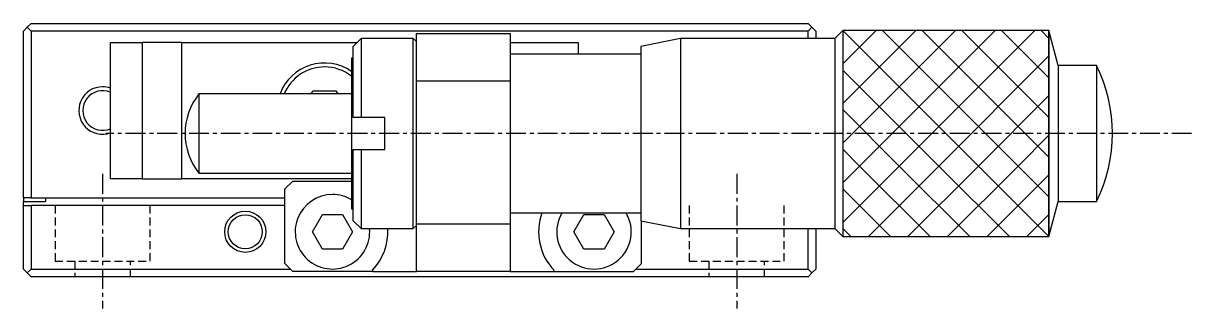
# Model space of a CAD drawing. Extents: x 10 to 350, y 10 to 236.
# Drawn here: x 137.7 to 211.4, y 58 to 76 of the extents above; entities that cross this region are included whole.
import ezdxf

# ---------------------------------------------------------------- set-up
doc = ezdxf.new("R2010")
doc.units = 0
doc.linetypes.add('CENTER', pattern=[2, 1.25, -0.25, 0.25, -0.25])
doc.linetypes.add('DASHED', pattern=[0.75, 0.5, -0.25])
doc.layers.get('0').update_dxf_attribs({"linetype": 'CONTINUOUS'})
doc.layers.add('CENTER', color=1, linetype='CENTER')

msp = doc.modelspace()

# ---------------------------------------------------------------- linework, layer by layer
at = {"color": 7, "linetype": 'CONTINUOUS'}
for p, q in [((138.244926, 76), (137.994926, 75.75)), ((138.244926, 76), (187.244926, 76)), ((187.494926, 75.75), (187.244926, 76)), ((137.744926, 75.5), (137.994926, 75.75)), ((137.744926, 65), (137.744926, 75.5)), ((137.994926, 75.75), (138.244926, 75.5)), ((138.244926, 75.5), (138.244926, 65)), ((187.244926, 75.5), (138.244926, 75.5)), ((162.544926, 75.35), (168.444926, 75.35)), ((162.544926, 72.35), (162.544926, 75.35)), ((168.444926, 75.35), (168.444926, 72.35)), ((187.244926, 75.5), (187.494926, 75.75)), ((187.244926, 75.049996), (187.244926, 75.5)), ((187.494926, 75.75), (187.744926, 75.5)), ((187.744926, 75.5), (187.744926, 75.049996)), ((189.444932, 75.549999), (188.94493, 75.049996)), ((189.444932, 75.549999), (189.444932, 62.550001)), ((202.444933, 75.549999), (189.444932, 75.549999)), ((202.444933, 75.549999), (189.444932, 75.549999)), ((189.444932, 75.549999), (189.444932, 62.550001)), ((202.444933, 75.549999), (202.444933, 62.550001)), ((203.034421, 73.35), (202.444933, 75.549999)), ((202.444933, 62.550001), (202.444933, 75.549999)), ((143.244926, 66.2), (143.244926, 74.8)), ((143.244926, 74.8), (145.244926, 74.8)), ((145.244926, 74.8), (145.244926, 66.2)), ((147.744926, 74.8), (145.244926, 74.8)), ((147.744926, 66.2), (147.744926, 74.8)), ((147.744926, 74.8), (158.794926, 74.8)), ((159.044926, 75.05), (158.544926, 74.55)), ((158.544926, 70.05), (158.544926, 74.55)), ((159.044926, 75.05), (159.044926, 70.05)), ((162.344926, 75.05), (159.044926, 75.05)), ((162.344926, 69.05), (162.344926, 75.05)), ((162.544926, 74.85), (162.344926, 75.05)), ((168.444926, 74.8), (172.744926, 74.8)), ((172.744926, 74.8), (172.744926, 74.05)), ((179.194925, 75.049996), (176.694926, 74.549997)), ((176.694926, 74.549997), (176.694926, 63.550003)), ((179.194925, 75.049996), (179.194925, 63.050004)), ((188.94493, 75.049996), (179.194925, 75.049996)), ((188.94493, 75.049996), (188.94493, 63.050004)), ((158.444926, 73.8), (158.444926, 64.3)), ((158.544907, 73.8), (158.444926, 73.8)), ((176.694926, 74.05), (168.444926, 74.05)), ((203.034421, 73.35), (203.034421, 64.75)), ((205.444932, 73.35), (203.034421, 73.35)), ((205.444932, 73.35), (205.444932, 64.75)), ((168.444926, 72.35), (162.544926, 72.35)), ((162.544926, 63.35), (162.544926, 72.35)), ((168.444926, 72.35), (168.444926, 63.35)), ((148.822435, 71.549996), (148.822435, 66.550004)), ((158.444926, 71.549996), (148.822435, 71.549996)), ((155.907766, 71.549996), (156.023238, 71.75)), ((156.023238, 71.75), (157.466614, 71.75)), ((157.466614, 71.75), (157.582086, 71.549996)), ((159.044926, 70.05), (158.544926, 70.05)), ((160.544926, 70.05), (159.044926, 70.05)), ((160.544926, 68.05), (160.544926, 70.05)), ((162.344926, 63.05), (162.344926, 69.05)), ((158.544926, 63.55), (158.544926, 68.05)), ((158.544926, 68.05), (159.044926, 68.05)), ((159.044926, 68.05), (159.044926, 63.05)), ((159.044926, 68.05), (160.544926, 68.05)), ((148.822435, 66.550004), (158.444926, 66.550004)), ((145.244926, 66.2), (143.244926, 66.2)), ((145.244926, 66.2), (147.744926, 66.2)), ((158.444926, 66.2), (147.744926, 66.2)), ((154.744926, 66.05), (154.244926, 65.55)), ((154.744926, 66.05), (158.444926, 66.05)), ((138.244926, 65), (137.744926, 65)), ((137.744926, 65), (137.744926, 64.75)), ((138.244926, 65), (154.244926, 65)), ((139.144926, 65), (139.144926, 64.75)), ((154.244926, 60.85), (154.244926, 65.55)), ((137.744926, 64.75), (139.144926, 64.75)), ((137.744926, 64.5), (137.744926, 64.75)), ((137.744926, 60.5), (137.744926, 64.5)), ((137.744926, 64.5), (138.244926, 64.5)), ((138.244926, 64.5), (138.244926, 60.5)), ((154.244926, 64.5), (138.244926, 64.5)), ((158.444926, 64.3), (158.544907, 64.3)), ((202.444933, 62.550001), (203.034421, 64.75)), ((203.034421, 64.75), (205.444932, 64.75)), ((155.974755, 62.85), (156.609841, 63.95)), ((156.609841, 63.95), (157.880011, 63.95)), ((157.880011, 63.95), (158.515097, 62.85)), ((158.544926, 63.55), (159.044926, 63.05)), ((168.444926, 64.05), (176.694926, 64.05)), ((172.474755, 62.85), (173.109841, 63.95)), ((173.109841, 63.95), (174.380011, 63.95)), ((174.380011, 63.95), (175.015097, 62.85)), ((176.694926, 63.550003), (179.194925, 63.050004)), ((176.744926, 60.85), (176.744926, 63.540003)), ((156.609841, 61.75), (155.974755, 62.85)), ((158.515097, 62.85), (157.880011, 61.75)), ((159.044926, 63.05), (162.344926, 63.05)), ((162.344926, 63.05), (162.544926, 63.25)), ((162.544926, 63.35), (168.444926, 63.35)), ((162.544926, 60.35), (162.544926, 63.35)), ((168.444926, 63.35), (168.444926, 60.35)), ((173.109841, 61.75), (172.474755, 62.85)), ((175.015097, 62.85), (174.380011, 61.75)), ((179.194925, 63.050004), (188.94493, 63.050004)), ((187.244926, 60.5), (187.244926, 63.050004)), ((187.744926, 63.050004), (187.744926, 60.5)), ((188.94493, 63.050004), (189.444932, 62.550001)), ((189.444932, 62.550001), (202.444933, 62.550001)), ((189.444932, 62.550001), (202.444933, 62.550001)), ((157.880011, 61.75), (156.609841, 61.75)), ((174.380011, 61.75), (173.109841, 61.75)), ((137.994926, 60.25), (137.744926, 60.5)), ((138.244926, 60.5), (137.994926, 60.25)), ((138.244926, 60.5), (154.594926, 60.5)), ((154.244926, 60.85), (154.744926, 60.35)), ((176.244926, 60.35), (176.744926, 60.85)), ((176.394926, 60.5), (187.244926, 60.5)), ((187.494926, 60.25), (187.244926, 60.5)), ((187.744926, 60.5), (187.494926, 60.25)), ((138.244926, 60), (137.994926, 60.25)), ((187.244926, 60), (138.244926, 60)), ((159.792454, 60.35), (154.744926, 60.35)), ((159.763081, 60.419179), (159.792454, 60.35)), ((159.792454, 60.35), (162.544926, 60.35)), ((168.444926, 60.35), (162.544926, 60.35)), ((168.444926, 60.35), (171.197398, 60.35)), ((171.197398, 60.35), (171.226771, 60.419179)), ((171.197398, 60.35), (176.244926, 60.35)), ((187.494926, 60.25), (187.244926, 60))]:
    msp.add_line(p, q, dxfattribs=at)
at = {"color": 3, "linetype": 'CONTINUOUS'}
for p, q in [((189.444932, 73.444932), (191.549999, 75.549999)), ((189.444932, 70.944932), (194.049999, 75.549999)), ((189.444932, 68.444932), (196.549999, 75.549999)), ((189.450001, 75.549999), (198, 67)), ((190.5, 67), (199.049999, 75.549999)), ((191.950001, 75.549999), (200.5, 67)), ((193, 67), (201.549999, 75.549999)), ((194.450001, 75.549999), (202.444933, 67.555067)), ((196.950001, 75.549999), (202.444933, 70.055067)), ((199.450001, 75.549999), (202.444933, 72.555067)), ((201.950001, 75.549999), (202.444933, 75.055067)), ((195.5, 67), (202.444933, 73.944933)), ((189.444932, 73.055068), (195.5, 67)), ((198, 67), (202.444933, 71.444933)), ((189.444932, 70.555068), (193, 67)), ((200.5, 67), (202.444933, 68.944933)), ((189.444932, 68.055068), (190.5, 67)), ((189.444932, 65.944932), (190.5, 67)), ((189.444932, 63.444932), (193, 67)), ((190.5, 67), (194.949999, 62.550001)), ((191.050001, 62.550001), (195.5, 67)), ((193, 67), (197.449999, 62.550001)), ((193.550001, 62.550001), (198, 67)), ((195.5, 67), (199.949999, 62.550001)), ((196.050001, 62.550001), (200.5, 67)), ((198, 67), (202.444933, 62.555067)), ((198.550001, 62.550001), (202.444933, 66.444933)), ((200.5, 67), (202.444933, 65.055067)), ((189.444932, 65.555068), (192.449999, 62.550001)), ((201.050001, 62.550001), (202.444933, 63.944933)), ((189.444932, 63.055068), (189.949999, 62.550001))]:
    msp.add_line(p, q, dxfattribs=at)
at = {"color": 3, "linetype": 'DASHED'}
for p, q in [((139.744926, 64.5), (139.744926, 61)), ((145.744926, 61), (145.744926, 64.5)), ((179.744926, 64.5), (179.744926, 61)), ((185.744926, 61), (185.744926, 64.5)), ((139.744926, 61), (145.744926, 61)), ((140.994926, 61), (140.994926, 60)), ((144.494926, 60), (144.494926, 61)), ((179.744926, 61), (185.744926, 61)), ((180.994926, 61), (180.994926, 60)), ((184.494926, 60), (184.494926, 61))]:
    msp.add_line(p, q, dxfattribs=at)
at = {"color": 3, "linetype": 'CONTINUOUS'}
msp.add_circle((151.744926, 62.85), 1.3, dxfattribs=at)
at = {"color": 7, "linetype": 'CONTINUOUS'}
msp.add_circle((151.744926, 62.85), 1.075, dxfattribs=at)
for centre, radius, start, end in [((156.744926, 70.5), 3, 55.481892, 159.512766), ((156.744926, 70.5), 2.75, 90, 157.55374), ((156.744926, 70.5), 2.75, 51.816518, 90), ((196.699932, 69.05), 9.745001, 333.816209, 26.183791), ((142.744926, 70.5), 1.25, 66.421822, 293.578178), ((151.944931, 69.05), 3.999997, 141.317811, 218.682189), ((157.244926, 62.85), 2.35, 90, 4.882142), ((157.244926, 62.85), 2.35, 59.293644, 90), ((173.744926, 62.85), 3.5, 159.948957, 223.989014), ((173.744926, 62.85), 2.35, 149.293644, 30.706356), ((157.244926, 62.85), 3.5, 316.010986, 3.275829)]:
    msp.add_arc(centre, radius, start, end, dxfattribs=at)
at = {"color": 3, "linetype": 'CONTINUOUS'}
for start, end in [(90, 289.471221), (70.528779, 90)]:
    msp.add_arc((142.744926, 70.5), 1.5, start, end, dxfattribs=at)
at = {"layer": 'CENTER', "color": 1, "linetype": 'CENTER'}
for p, q in [((211.444933, 69.05), (142.944934, 69.05)), ((142.744926, 66.5), (142.744926, 58)), ((182.744926, 66.5), (182.744926, 58))]:
    msp.add_line(p, q, dxfattribs=at)

doc.saveas('drawing.dxf')
